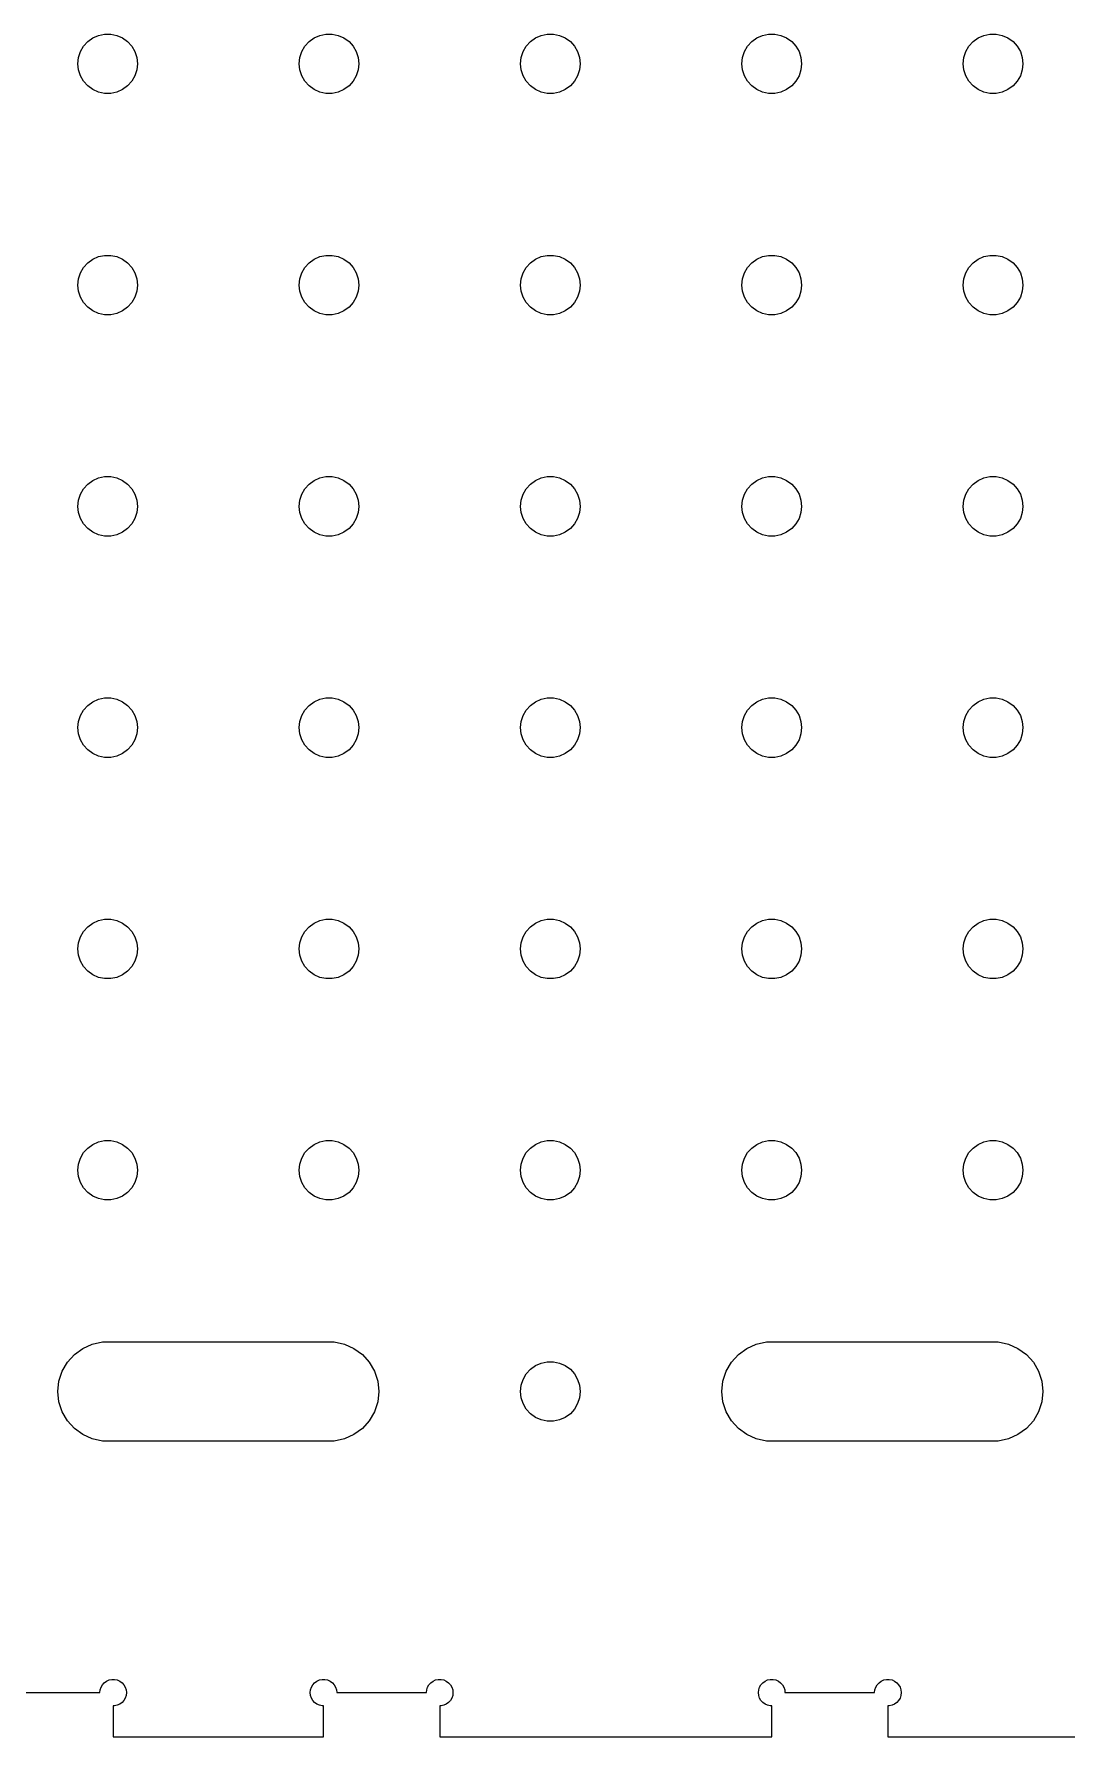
# Model space of a CAD drawing. Header units: metres. Extents: x -10 to 160, y -10 to 160.
# Drawn here: x 66.7 to 113.3, y -5.6 to 71.3 of the extents above; entities that cross this region are included whole.
import ezdxf

# ---------------------------------------------------------------- set-up
doc = ezdxf.new("R2010")
doc.units = ezdxf.units.M

msp = doc.modelspace()

# ---------------------------------------------------------------- linework, layer by layer
for p, q in [((68.9078, 70.7935), (69.0967, 71.0032)), ((69.0967, 71.0032), (69.325, 71.1691)), ((69.325, 71.1691), (69.5828, 71.2839)), ((69.5828, 71.2839), (69.8589, 71.3426)), ((69.8589, 71.3426), (70.1411, 71.3426)), ((70.1411, 71.3426), (70.4172, 71.2839)), ((70.4172, 71.2839), (70.675, 71.1691)), ((70.675, 71.1691), (70.9033, 71.0032)), ((70.9033, 71.0032), (71.0922, 70.7935)), ((78.9078, 70.7935), (79.0967, 71.0032)), ((79.0967, 71.0032), (79.325, 71.1691)), ((79.325, 71.1691), (79.5828, 71.2839)), ((79.5828, 71.2839), (79.8589, 71.3426)), ((79.8589, 71.3426), (80.1411, 71.3426)), ((80.1411, 71.3426), (80.4172, 71.2839)), ((80.4172, 71.2839), (80.675, 71.1691)), ((80.675, 71.1691), (80.9033, 71.0032)), ((80.9033, 71.0032), (81.0922, 70.7935)), ((88.9078, 70.7935), (89.0967, 71.0032)), ((89.0967, 71.0032), (89.325, 71.1691)), ((89.325, 71.1691), (89.5828, 71.2839)), ((89.5828, 71.2839), (89.8589, 71.3426)), ((89.8589, 71.3426), (90.1411, 71.3426)), ((90.1411, 71.3426), (90.4172, 71.2839)), ((90.4172, 71.2839), (90.675, 71.1691)), ((90.675, 71.1691), (90.9033, 71.0032)), ((90.9033, 71.0032), (91.0922, 70.7935)), ((98.9078, 70.7935), (99.0967, 71.0032)), ((99.0967, 71.0032), (99.325, 71.1691)), ((99.325, 71.1691), (99.5828, 71.2839)), ((99.5828, 71.2839), (99.8589, 71.3426)), ((99.8589, 71.3426), (100.141, 71.3426)), ((100.141, 71.3426), (100.417, 71.2839)), ((100.417, 71.2839), (100.675, 71.1691)), ((100.675, 71.1691), (100.903, 71.0032)), ((100.903, 71.0032), (101.092, 70.7935)), ((108.908, 70.7935), (109.097, 71.0032)), ((109.097, 71.0032), (109.325, 71.1691)), ((109.325, 71.1691), (109.583, 71.2839)), ((109.583, 71.2839), (109.859, 71.3426)), ((109.859, 71.3426), (110.141, 71.3426)), ((110.141, 71.3426), (110.417, 71.2839)), ((110.417, 71.2839), (110.675, 71.1691)), ((110.675, 71.1691), (110.903, 71.0032)), ((110.903, 71.0032), (111.092, 70.7935)), ((68.65, 70), (68.6795, 70.2807)), ((68.6795, 70.2807), (68.7667, 70.5491)), ((68.7667, 70.5491), (68.9078, 70.7935)), ((71.0922, 70.7935), (71.2333, 70.5491)), ((71.2333, 70.5491), (71.3205, 70.2807)), ((71.3205, 70.2807), (71.35, 70)), ((78.65, 70), (78.6795, 70.2807)), ((78.6795, 70.2807), (78.7667, 70.5491)), ((78.7667, 70.5491), (78.9078, 70.7935)), ((81.0922, 70.7935), (81.2333, 70.5491)), ((81.2333, 70.5491), (81.3205, 70.2807)), ((81.3205, 70.2807), (81.35, 70)), ((88.65, 70), (88.6795, 70.2807)), ((88.6795, 70.2807), (88.7667, 70.5491)), ((88.7667, 70.5491), (88.9078, 70.7935)), ((91.0922, 70.7935), (91.2333, 70.5491)), ((91.2333, 70.5491), (91.3205, 70.2807)), ((91.3205, 70.2807), (91.35, 70)), ((98.65, 70), (98.6795, 70.2807)), ((98.6795, 70.2807), (98.7667, 70.5491)), ((98.7667, 70.5491), (98.9078, 70.7935)), ((101.092, 70.7935), (101.233, 70.5491)), ((101.233, 70.5491), (101.32, 70.2807)), ((101.32, 70.2807), (101.35, 70)), ((108.65, 70), (108.679, 70.2807)), ((108.679, 70.2807), (108.767, 70.5491)), ((108.767, 70.5491), (108.908, 70.7935)), ((111.092, 70.7935), (111.233, 70.5491)), ((111.233, 70.5491), (111.32, 70.2807)), ((111.32, 70.2807), (111.35, 70)), ((68.6795, 69.7193), (68.65, 70)), ((68.7667, 69.4509), (68.6795, 69.7193)), ((68.9078, 69.2065), (68.7667, 69.4509)), ((71.2333, 69.4509), (71.0922, 69.2065)), ((71.3205, 69.7193), (71.2333, 69.4509)), ((71.35, 70), (71.3205, 69.7193)), ((78.6795, 69.7193), (78.65, 70)), ((78.7667, 69.4509), (78.6795, 69.7193)), ((78.9078, 69.2065), (78.7667, 69.4509)), ((81.2333, 69.4509), (81.0922, 69.2065)), ((81.3205, 69.7193), (81.2333, 69.4509)), ((81.35, 70), (81.3205, 69.7193)), ((88.6795, 69.7193), (88.65, 70)), ((88.7667, 69.4509), (88.6795, 69.7193)), ((88.9078, 69.2065), (88.7667, 69.4509)), ((91.2333, 69.4509), (91.0922, 69.2065)), ((91.3205, 69.7193), (91.2333, 69.4509)), ((91.35, 70), (91.3205, 69.7193)), ((98.6795, 69.7193), (98.65, 70)), ((98.7667, 69.4509), (98.6795, 69.7193)), ((98.9078, 69.2065), (98.7667, 69.4509)), ((101.233, 69.4509), (101.092, 69.2065)), ((101.32, 69.7193), (101.233, 69.4509)), ((101.35, 70), (101.32, 69.7193)), ((108.679, 69.7193), (108.65, 70)), ((108.767, 69.4509), (108.679, 69.7193)), ((108.908, 69.2065), (108.767, 69.4509)), ((111.233, 69.4509), (111.092, 69.2065)), ((111.32, 69.7193), (111.233, 69.4509)), ((111.35, 70), (111.32, 69.7193)), ((69.0967, 68.9967), (68.9078, 69.2065)), ((69.325, 68.8309), (69.0967, 68.9967)), ((69.5828, 68.7161), (69.325, 68.8309)), ((69.8589, 68.6574), (69.5828, 68.7161)), ((70.1411, 68.6574), (69.8589, 68.6574)), ((70.4172, 68.7161), (70.1411, 68.6574)), ((70.675, 68.8309), (70.4172, 68.7161)), ((70.9033, 68.9967), (70.675, 68.8309)), ((71.0922, 69.2065), (70.9033, 68.9967)), ((79.0967, 68.9967), (78.9078, 69.2065)), ((79.325, 68.8309), (79.0967, 68.9967)), ((79.5828, 68.7161), (79.325, 68.8309)), ((79.8589, 68.6574), (79.5828, 68.7161)), ((80.1411, 68.6574), (79.8589, 68.6574)), ((80.4172, 68.7161), (80.1411, 68.6574)), ((80.675, 68.8309), (80.4172, 68.7161)), ((80.9033, 68.9967), (80.675, 68.8309)), ((81.0922, 69.2065), (80.9033, 68.9967)), ((89.0967, 68.9967), (88.9078, 69.2065)), ((89.325, 68.8309), (89.0967, 68.9967)), ((89.5828, 68.7161), (89.325, 68.8309)), ((89.8589, 68.6574), (89.5828, 68.7161)), ((90.1411, 68.6574), (89.8589, 68.6574)), ((90.4172, 68.7161), (90.1411, 68.6574)), ((90.675, 68.8309), (90.4172, 68.7161)), ((90.9033, 68.9967), (90.675, 68.8309)), ((91.0922, 69.2065), (90.9033, 68.9967)), ((99.0967, 68.9967), (98.9078, 69.2065)), ((99.325, 68.8309), (99.0967, 68.9967)), ((99.5828, 68.7161), (99.325, 68.8309)), ((99.8589, 68.6574), (99.5828, 68.7161)), ((100.141, 68.6574), (99.8589, 68.6574)), ((100.417, 68.7161), (100.141, 68.6574)), ((100.675, 68.8309), (100.417, 68.7161)), ((100.903, 68.9967), (100.675, 68.8309)), ((101.092, 69.2065), (100.903, 68.9967)), ((109.097, 68.9967), (108.908, 69.2065)), ((109.325, 68.8309), (109.097, 68.9967)), ((109.583, 68.7161), (109.325, 68.8309)), ((109.859, 68.6574), (109.583, 68.7161)), ((110.141, 68.6574), (109.859, 68.6574)), ((110.417, 68.7161), (110.141, 68.6574)), ((110.675, 68.8309), (110.417, 68.7161)), ((110.903, 68.9967), (110.675, 68.8309)), ((111.092, 69.2065), (110.903, 68.9967)), ((68.7667, 60.5491), (68.9078, 60.7935)), ((68.9078, 60.7935), (69.0967, 61.0032)), ((69.0967, 61.0032), (69.325, 61.1691)), ((69.325, 61.1691), (69.5828, 61.2839)), ((69.5828, 61.2839), (69.8589, 61.3426)), ((69.8589, 61.3426), (70.1411, 61.3426)), ((70.1411, 61.3426), (70.4172, 61.2839)), ((70.4172, 61.2839), (70.675, 61.1691)), ((70.675, 61.1691), (70.9033, 61.0032)), ((70.9033, 61.0032), (71.0922, 60.7935)), ((71.0922, 60.7935), (71.2333, 60.5491)), ((78.7667, 60.5491), (78.9078, 60.7935)), ((78.9078, 60.7935), (79.0967, 61.0032)), ((79.0967, 61.0032), (79.325, 61.1691)), ((79.325, 61.1691), (79.5828, 61.2839)), ((79.5828, 61.2839), (79.8589, 61.3426)), ((79.8589, 61.3426), (80.1411, 61.3426)), ((80.1411, 61.3426), (80.4172, 61.2839)), ((80.4172, 61.2839), (80.675, 61.1691)), ((80.675, 61.1691), (80.9033, 61.0032)), ((80.9033, 61.0032), (81.0922, 60.7935)), ((81.0922, 60.7935), (81.2333, 60.5491)), ((88.7667, 60.5491), (88.9078, 60.7935)), ((88.9078, 60.7935), (89.0967, 61.0032)), ((89.0967, 61.0032), (89.325, 61.1691)), ((89.325, 61.1691), (89.5828, 61.2839)), ((89.5828, 61.2839), (89.8589, 61.3426)), ((89.8589, 61.3426), (90.1411, 61.3426)), ((90.1411, 61.3426), (90.4172, 61.2839)), ((90.4172, 61.2839), (90.675, 61.1691)), ((90.675, 61.1691), (90.9033, 61.0032)), ((90.9033, 61.0032), (91.0922, 60.7935)), ((91.0922, 60.7935), (91.2333, 60.5491)), ((98.7667, 60.5491), (98.9078, 60.7935)), ((98.9078, 60.7935), (99.0967, 61.0032)), ((99.0967, 61.0032), (99.325, 61.1691)), ((99.325, 61.1691), (99.5828, 61.2839)), ((99.5828, 61.2839), (99.8589, 61.3426)), ((99.8589, 61.3426), (100.141, 61.3426)), ((100.141, 61.3426), (100.417, 61.2839)), ((100.417, 61.2839), (100.675, 61.1691)), ((100.675, 61.1691), (100.903, 61.0032)), ((100.903, 61.0032), (101.092, 60.7935)), ((101.092, 60.7935), (101.233, 60.5491)), ((108.767, 60.5491), (108.908, 60.7935)), ((108.908, 60.7935), (109.097, 61.0032)), ((109.097, 61.0032), (109.325, 61.1691)), ((109.325, 61.1691), (109.583, 61.2839)), ((109.583, 61.2839), (109.859, 61.3426)), ((109.859, 61.3426), (110.141, 61.3426)), ((110.141, 61.3426), (110.417, 61.2839)), ((110.417, 61.2839), (110.675, 61.1691)), ((110.675, 61.1691), (110.903, 61.0032)), ((110.903, 61.0032), (111.092, 60.7935)), ((111.092, 60.7935), (111.233, 60.5491)), ((68.65, 60), (68.6795, 60.2807)), ((68.6795, 60.2807), (68.7667, 60.5491)), ((71.2333, 60.5491), (71.3205, 60.2807)), ((71.3205, 60.2807), (71.35, 60)), ((78.65, 60), (78.6795, 60.2807)), ((78.6795, 60.2807), (78.7667, 60.5491)), ((81.2333, 60.5491), (81.3205, 60.2807)), ((81.3205, 60.2807), (81.35, 60)), ((88.65, 60), (88.6795, 60.2807)), ((88.6795, 60.2807), (88.7667, 60.5491)), ((91.2333, 60.5491), (91.3205, 60.2807)), ((91.3205, 60.2807), (91.35, 60)), ((98.65, 60), (98.6795, 60.2807)), ((98.6795, 60.2807), (98.7667, 60.5491)), ((101.233, 60.5491), (101.32, 60.2807)), ((101.32, 60.2807), (101.35, 60)), ((108.65, 60), (108.679, 60.2807)), ((108.679, 60.2807), (108.767, 60.5491)), ((111.233, 60.5491), (111.32, 60.2807)), ((111.32, 60.2807), (111.35, 60)), ((68.6795, 59.7193), (68.65, 60)), ((68.7667, 59.4509), (68.6795, 59.7193)), ((68.9078, 59.2065), (68.7667, 59.4509)), ((71.2333, 59.4509), (71.0922, 59.2065)), ((71.3205, 59.7193), (71.2333, 59.4509)), ((71.35, 60), (71.3205, 59.7193)), ((78.6795, 59.7193), (78.65, 60)), ((78.7667, 59.4509), (78.6795, 59.7193)), ((78.9078, 59.2065), (78.7667, 59.4509)), ((81.2333, 59.4509), (81.0922, 59.2065)), ((81.3205, 59.7193), (81.2333, 59.4509)), ((81.35, 60), (81.3205, 59.7193)), ((88.6795, 59.7193), (88.65, 60)), ((88.7667, 59.4509), (88.6795, 59.7193)), ((88.9078, 59.2065), (88.7667, 59.4509)), ((91.2333, 59.4509), (91.0922, 59.2065)), ((91.3205, 59.7193), (91.2333, 59.4509)), ((91.35, 60), (91.3205, 59.7193)), ((98.6795, 59.7193), (98.65, 60)), ((98.7667, 59.4509), (98.6795, 59.7193)), ((98.9078, 59.2065), (98.7667, 59.4509)), ((101.233, 59.4509), (101.092, 59.2065)), ((101.32, 59.7193), (101.233, 59.4509)), ((101.35, 60), (101.32, 59.7193)), ((108.679, 59.7193), (108.65, 60)), ((108.767, 59.4509), (108.679, 59.7193)), ((108.908, 59.2065), (108.767, 59.4509)), ((111.233, 59.4509), (111.092, 59.2065)), ((111.32, 59.7193), (111.233, 59.4509)), ((111.35, 60), (111.32, 59.7193)), ((69.0967, 58.9967), (68.9078, 59.2065)), ((69.325, 58.8309), (69.0967, 58.9967)), ((69.5828, 58.7161), (69.325, 58.8309)), ((69.8589, 58.6574), (69.5828, 58.7161)), ((70.1411, 58.6574), (69.8589, 58.6574)), ((70.4172, 58.7161), (70.1411, 58.6574)), ((70.675, 58.8309), (70.4172, 58.7161)), ((70.9033, 58.9967), (70.675, 58.8309)), ((71.0922, 59.2065), (70.9033, 58.9967)), ((79.0967, 58.9967), (78.9078, 59.2065)), ((79.325, 58.8309), (79.0967, 58.9967)), ((79.5828, 58.7161), (79.325, 58.8309)), ((79.8589, 58.6574), (79.5828, 58.7161)), ((80.1411, 58.6574), (79.8589, 58.6574)), ((80.4172, 58.7161), (80.1411, 58.6574)), ((80.675, 58.8309), (80.4172, 58.7161)), ((80.9033, 58.9967), (80.675, 58.8309)), ((81.0922, 59.2065), (80.9033, 58.9967)), ((89.0967, 58.9967), (88.9078, 59.2065)), ((89.325, 58.8309), (89.0967, 58.9967)), ((89.5828, 58.7161), (89.325, 58.8309)), ((89.8589, 58.6574), (89.5828, 58.7161)), ((90.1411, 58.6574), (89.8589, 58.6574)), ((90.4172, 58.7161), (90.1411, 58.6574)), ((90.675, 58.8309), (90.4172, 58.7161)), ((90.9033, 58.9967), (90.675, 58.8309)), ((91.0922, 59.2065), (90.9033, 58.9967)), ((99.0967, 58.9967), (98.9078, 59.2065)), ((99.325, 58.8309), (99.0967, 58.9967)), ((99.5828, 58.7161), (99.325, 58.8309)), ((99.8589, 58.6574), (99.5828, 58.7161)), ((100.141, 58.6574), (99.8589, 58.6574)), ((100.417, 58.7161), (100.141, 58.6574)), ((100.675, 58.8309), (100.417, 58.7161)), ((100.903, 58.9967), (100.675, 58.8309)), ((101.092, 59.2065), (100.903, 58.9967)), ((109.097, 58.9967), (108.908, 59.2065)), ((109.325, 58.8309), (109.097, 58.9967)), ((109.583, 58.7161), (109.325, 58.8309)), ((109.859, 58.6574), (109.583, 58.7161)), ((110.141, 58.6574), (109.859, 58.6574)), ((110.417, 58.7161), (110.141, 58.6574)), ((110.675, 58.8309), (110.417, 58.7161)), ((110.903, 58.9967), (110.675, 58.8309)), ((111.092, 59.2065), (110.903, 58.9967)), ((68.7667, 50.5491), (68.9078, 50.7935)), ((68.9078, 50.7935), (69.0967, 51.0032)), ((69.0967, 51.0032), (69.325, 51.1691)), ((69.325, 51.1691), (69.5828, 51.2839)), ((69.5828, 51.2839), (69.8589, 51.3426)), ((69.8589, 51.3426), (70.1411, 51.3426)), ((70.1411, 51.3426), (70.4172, 51.2839)), ((70.4172, 51.2839), (70.675, 51.1691)), ((70.675, 51.1691), (70.9033, 51.0032)), ((70.9033, 51.0032), (71.0922, 50.7935)), ((71.0922, 50.7935), (71.2333, 50.5491)), ((78.7667, 50.5491), (78.9078, 50.7935)), ((78.9078, 50.7935), (79.0967, 51.0032)), ((79.0967, 51.0032), (79.325, 51.1691)), ((79.325, 51.1691), (79.5828, 51.2839)), ((79.5828, 51.2839), (79.8589, 51.3426)), ((79.8589, 51.3426), (80.1411, 51.3426)), ((80.1411, 51.3426), (80.4172, 51.2839)), ((80.4172, 51.2839), (80.675, 51.1691)), ((80.675, 51.1691), (80.9033, 51.0032)), ((80.9033, 51.0032), (81.0922, 50.7935)), ((81.0922, 50.7935), (81.2333, 50.5491)), ((88.7667, 50.5491), (88.9078, 50.7935)), ((88.9078, 50.7935), (89.0967, 51.0032)), ((89.0967, 51.0032), (89.325, 51.1691)), ((89.325, 51.1691), (89.5828, 51.2839)), ((89.5828, 51.2839), (89.8589, 51.3426)), ((89.8589, 51.3426), (90.1411, 51.3426)), ((90.1411, 51.3426), (90.4172, 51.2839)), ((90.4172, 51.2839), (90.675, 51.1691)), ((90.675, 51.1691), (90.9033, 51.0032)), ((90.9033, 51.0032), (91.0922, 50.7935)), ((91.0922, 50.7935), (91.2333, 50.5491)), ((98.7667, 50.5491), (98.9078, 50.7935)), ((98.9078, 50.7935), (99.0967, 51.0032)), ((99.0967, 51.0032), (99.325, 51.1691)), ((99.325, 51.1691), (99.5828, 51.2839)), ((99.5828, 51.2839), (99.8589, 51.3426)), ((99.8589, 51.3426), (100.141, 51.3426)), ((100.141, 51.3426), (100.417, 51.2839)), ((100.417, 51.2839), (100.675, 51.1691)), ((100.675, 51.1691), (100.903, 51.0032)), ((100.903, 51.0032), (101.092, 50.7935)), ((101.092, 50.7935), (101.233, 50.5491)), ((108.767, 50.5491), (108.908, 50.7935)), ((108.908, 50.7935), (109.097, 51.0032)), ((109.097, 51.0032), (109.325, 51.1691)), ((109.325, 51.1691), (109.583, 51.2839)), ((109.583, 51.2839), (109.859, 51.3426)), ((109.859, 51.3426), (110.141, 51.3426)), ((110.141, 51.3426), (110.417, 51.2839)), ((110.417, 51.2839), (110.675, 51.1691)), ((110.675, 51.1691), (110.903, 51.0032)), ((110.903, 51.0032), (111.092, 50.7935)), ((111.092, 50.7935), (111.233, 50.5491)), ((68.65, 50), (68.6795, 50.2807)), ((68.6795, 50.2807), (68.7667, 50.5491)), ((71.2333, 50.5491), (71.3205, 50.2807)), ((71.3205, 50.2807), (71.35, 50)), ((78.65, 50), (78.6795, 50.2807)), ((78.6795, 50.2807), (78.7667, 50.5491)), ((81.2333, 50.5491), (81.3205, 50.2807)), ((81.3205, 50.2807), (81.35, 50)), ((88.65, 50), (88.6795, 50.2807)), ((88.6795, 50.2807), (88.7667, 50.5491)), ((91.2333, 50.5491), (91.3205, 50.2807)), ((91.3205, 50.2807), (91.35, 50)), ((98.65, 50), (98.6795, 50.2807)), ((98.6795, 50.2807), (98.7667, 50.5491)), ((101.233, 50.5491), (101.32, 50.2807)), ((101.32, 50.2807), (101.35, 50)), ((108.65, 50), (108.679, 50.2807)), ((108.679, 50.2807), (108.767, 50.5491)), ((111.233, 50.5491), (111.32, 50.2807)), ((111.32, 50.2807), (111.35, 50)), ((68.6795, 49.7193), (68.65, 50)), ((68.7667, 49.4509), (68.6795, 49.7193)), ((68.9078, 49.2065), (68.7667, 49.4509)), ((71.2333, 49.4509), (71.0922, 49.2065)), ((71.3205, 49.7193), (71.2333, 49.4509)), ((71.35, 50), (71.3205, 49.7193)), ((78.6795, 49.7193), (78.65, 50)), ((78.7667, 49.4509), (78.6795, 49.7193)), ((78.9078, 49.2065), (78.7667, 49.4509)), ((81.2333, 49.4509), (81.0922, 49.2065)), ((81.3205, 49.7193), (81.2333, 49.4509)), ((81.35, 50), (81.3205, 49.7193)), ((88.6795, 49.7193), (88.65, 50)), ((88.7667, 49.4509), (88.6795, 49.7193)), ((88.9078, 49.2065), (88.7667, 49.4509)), ((91.2333, 49.4509), (91.0922, 49.2065)), ((91.3205, 49.7193), (91.2333, 49.4509)), ((91.35, 50), (91.3205, 49.7193)), ((98.6795, 49.7193), (98.65, 50)), ((98.7667, 49.4509), (98.6795, 49.7193)), ((98.9078, 49.2065), (98.7667, 49.4509)), ((101.233, 49.4509), (101.092, 49.2065)), ((101.32, 49.7193), (101.233, 49.4509)), ((101.35, 50), (101.32, 49.7193)), ((108.679, 49.7193), (108.65, 50)), ((108.767, 49.4509), (108.679, 49.7193)), ((108.908, 49.2065), (108.767, 49.4509)), ((111.233, 49.4509), (111.092, 49.2065)), ((111.32, 49.7193), (111.233, 49.4509)), ((111.35, 50), (111.32, 49.7193)), ((69.0967, 48.9967), (68.9078, 49.2065)), ((69.325, 48.8309), (69.0967, 48.9967)), ((69.5828, 48.7161), (69.325, 48.8309)), ((69.8589, 48.6574), (69.5828, 48.7161)), ((70.1411, 48.6574), (69.8589, 48.6574)), ((70.4172, 48.7161), (70.1411, 48.6574)), ((70.675, 48.8309), (70.4172, 48.7161)), ((70.9033, 48.9967), (70.675, 48.8309)), ((71.0922, 49.2065), (70.9033, 48.9967)), ((79.0967, 48.9967), (78.9078, 49.2065)), ((79.325, 48.8309), (79.0967, 48.9967)), ((79.5828, 48.7161), (79.325, 48.8309)), ((79.8589, 48.6574), (79.5828, 48.7161)), ((80.1411, 48.6574), (79.8589, 48.6574)), ((80.4172, 48.7161), (80.1411, 48.6574)), ((80.675, 48.8309), (80.4172, 48.7161)), ((80.9033, 48.9967), (80.675, 48.8309)), ((81.0922, 49.2065), (80.9033, 48.9967)), ((89.0967, 48.9967), (88.9078, 49.2065)), ((89.325, 48.8309), (89.0967, 48.9967)), ((89.5828, 48.7161), (89.325, 48.8309)), ((89.8589, 48.6574), (89.5828, 48.7161)), ((90.1411, 48.6574), (89.8589, 48.6574)), ((90.4172, 48.7161), (90.1411, 48.6574)), ((90.675, 48.8309), (90.4172, 48.7161)), ((90.9033, 48.9967), (90.675, 48.8309)), ((91.0922, 49.2065), (90.9033, 48.9967)), ((99.0967, 48.9967), (98.9078, 49.2065)), ((99.325, 48.8309), (99.0967, 48.9967)), ((99.5828, 48.7161), (99.325, 48.8309)), ((99.8589, 48.6574), (99.5828, 48.7161)), ((100.141, 48.6574), (99.8589, 48.6574)), ((100.417, 48.7161), (100.141, 48.6574)), ((100.675, 48.8309), (100.417, 48.7161)), ((100.903, 48.9967), (100.675, 48.8309)), ((101.092, 49.2065), (100.903, 48.9967)), ((109.097, 48.9967), (108.908, 49.2065)), ((109.325, 48.8309), (109.097, 48.9967)), ((109.583, 48.7161), (109.325, 48.8309)), ((109.859, 48.6574), (109.583, 48.7161)), ((110.141, 48.6574), (109.859, 48.6574)), ((110.417, 48.7161), (110.141, 48.6574)), ((110.675, 48.8309), (110.417, 48.7161)), ((110.903, 48.9967), (110.675, 48.8309)), ((111.092, 49.2065), (110.903, 48.9967)), ((68.7667, 40.5491), (68.9078, 40.7935)), ((68.9078, 40.7935), (69.0967, 41.0032)), ((69.0967, 41.0032), (69.325, 41.1691)), ((69.325, 41.1691), (69.5828, 41.2839)), ((69.5828, 41.2839), (69.8589, 41.3426)), ((69.8589, 41.3426), (70.1411, 41.3426)), ((70.1411, 41.3426), (70.4172, 41.2839)), ((70.4172, 41.2839), (70.675, 41.1691)), ((70.675, 41.1691), (70.9033, 41.0032)), ((70.9033, 41.0032), (71.0922, 40.7935)), ((71.0922, 40.7935), (71.2333, 40.5491)), ((78.7667, 40.5491), (78.9078, 40.7935)), ((78.9078, 40.7935), (79.0967, 41.0032)), ((79.0967, 41.0032), (79.325, 41.1691)), ((79.325, 41.1691), (79.5828, 41.2839)), ((79.5828, 41.2839), (79.8589, 41.3426)), ((79.8589, 41.3426), (80.1411, 41.3426)), ((80.1411, 41.3426), (80.4172, 41.2839)), ((80.4172, 41.2839), (80.675, 41.1691)), ((80.675, 41.1691), (80.9033, 41.0032)), ((80.9033, 41.0032), (81.0922, 40.7935)), ((81.0922, 40.7935), (81.2333, 40.5491)), ((88.7667, 40.5491), (88.9078, 40.7935)), ((88.9078, 40.7935), (89.0967, 41.0032)), ((89.0967, 41.0032), (89.325, 41.1691)), ((89.325, 41.1691), (89.5828, 41.2839)), ((89.5828, 41.2839), (89.8589, 41.3426)), ((89.8589, 41.3426), (90.1411, 41.3426)), ((90.1411, 41.3426), (90.4172, 41.2839)), ((90.4172, 41.2839), (90.675, 41.1691)), ((90.675, 41.1691), (90.9033, 41.0032)), ((90.9033, 41.0032), (91.0922, 40.7935)), ((91.0922, 40.7935), (91.2333, 40.5491)), ((98.7667, 40.5491), (98.9078, 40.7935)), ((98.9078, 40.7935), (99.0967, 41.0032)), ((99.0967, 41.0032), (99.325, 41.1691)), ((99.325, 41.1691), (99.5828, 41.2839)), ((99.5828, 41.2839), (99.8589, 41.3426)), ((99.8589, 41.3426), (100.141, 41.3426)), ((100.141, 41.3426), (100.417, 41.2839)), ((100.417, 41.2839), (100.675, 41.1691)), ((100.675, 41.1691), (100.903, 41.0032)), ((100.903, 41.0032), (101.092, 40.7935)), ((101.092, 40.7935), (101.233, 40.5491)), ((108.767, 40.5491), (108.908, 40.7935)), ((108.908, 40.7935), (109.097, 41.0032)), ((109.097, 41.0032), (109.325, 41.1691)), ((109.325, 41.1691), (109.583, 41.2839)), ((109.583, 41.2839), (109.859, 41.3426)), ((109.859, 41.3426), (110.141, 41.3426)), ((110.141, 41.3426), (110.417, 41.2839)), ((110.417, 41.2839), (110.675, 41.1691)), ((110.675, 41.1691), (110.903, 41.0032)), ((110.903, 41.0032), (111.092, 40.7935)), ((111.092, 40.7935), (111.233, 40.5491)), ((68.65, 40), (68.6795, 40.2807)), ((68.6795, 40.2807), (68.7667, 40.5491)), ((71.2333, 40.5491), (71.3205, 40.2807)), ((71.3205, 40.2807), (71.35, 40)), ((78.65, 40), (78.6795, 40.2807)), ((78.6795, 40.2807), (78.7667, 40.5491)), ((81.2333, 40.5491), (81.3205, 40.2807)), ((81.3205, 40.2807), (81.35, 40)), ((88.65, 40), (88.6795, 40.2807)), ((88.6795, 40.2807), (88.7667, 40.5491)), ((91.2333, 40.5491), (91.3205, 40.2807)), ((91.3205, 40.2807), (91.35, 40)), ((98.65, 40), (98.6795, 40.2807)), ((98.6795, 40.2807), (98.7667, 40.5491)), ((101.233, 40.5491), (101.32, 40.2807)), ((101.32, 40.2807), (101.35, 40)), ((108.65, 40), (108.679, 40.2807)), ((108.679, 40.2807), (108.767, 40.5491)), ((111.233, 40.5491), (111.32, 40.2807)), ((111.32, 40.2807), (111.35, 40)), ((68.6795, 39.7193), (68.65, 40)), ((68.7667, 39.4509), (68.6795, 39.7193)), ((68.9078, 39.2065), (68.7667, 39.4509)), ((71.2333, 39.4509), (71.0922, 39.2065)), ((71.3205, 39.7193), (71.2333, 39.4509)), ((71.35, 40), (71.3205, 39.7193)), ((78.6795, 39.7193), (78.65, 40)), ((78.7667, 39.4509), (78.6795, 39.7193)), ((78.9078, 39.2065), (78.7667, 39.4509)), ((81.2333, 39.4509), (81.0922, 39.2065)), ((81.3205, 39.7193), (81.2333, 39.4509)), ((81.35, 40), (81.3205, 39.7193)), ((88.6795, 39.7193), (88.65, 40)), ((88.7667, 39.4509), (88.6795, 39.7193)), ((88.9078, 39.2065), (88.7667, 39.4509)), ((91.2333, 39.4509), (91.0922, 39.2065)), ((91.3205, 39.7193), (91.2333, 39.4509)), ((91.35, 40), (91.3205, 39.7193)), ((98.6795, 39.7193), (98.65, 40)), ((98.7667, 39.4509), (98.6795, 39.7193)), ((98.9078, 39.2065), (98.7667, 39.4509)), ((101.233, 39.4509), (101.092, 39.2065)), ((101.32, 39.7193), (101.233, 39.4509)), ((101.35, 40), (101.32, 39.7193)), ((108.679, 39.7193), (108.65, 40)), ((108.767, 39.4509), (108.679, 39.7193)), ((108.908, 39.2065), (108.767, 39.4509)), ((111.233, 39.4509), (111.092, 39.2065)), ((111.32, 39.7193), (111.233, 39.4509)), ((111.35, 40), (111.32, 39.7193)), ((69.0967, 38.9967), (68.9078, 39.2065)), ((69.325, 38.8309), (69.0967, 38.9967)), ((69.5828, 38.7161), (69.325, 38.8309)), ((69.8589, 38.6574), (69.5828, 38.7161)), ((70.1411, 38.6574), (69.8589, 38.6574)), ((70.4172, 38.7161), (70.1411, 38.6574)), ((70.675, 38.8309), (70.4172, 38.7161)), ((70.9033, 38.9967), (70.675, 38.8309)), ((71.0922, 39.2065), (70.9033, 38.9967)), ((79.0967, 38.9967), (78.9078, 39.2065)), ((79.325, 38.8309), (79.0967, 38.9967)), ((79.5828, 38.7161), (79.325, 38.8309)), ((79.8589, 38.6574), (79.5828, 38.7161)), ((80.1411, 38.6574), (79.8589, 38.6574)), ((80.4172, 38.7161), (80.1411, 38.6574)), ((80.675, 38.8309), (80.4172, 38.7161)), ((80.9033, 38.9967), (80.675, 38.8309)), ((81.0922, 39.2065), (80.9033, 38.9967)), ((89.0967, 38.9967), (88.9078, 39.2065)), ((89.325, 38.8309), (89.0967, 38.9967)), ((89.5828, 38.7161), (89.325, 38.8309)), ((89.8589, 38.6574), (89.5828, 38.7161)), ((90.1411, 38.6574), (89.8589, 38.6574)), ((90.4172, 38.7161), (90.1411, 38.6574)), ((90.675, 38.8309), (90.4172, 38.7161)), ((90.9033, 38.9967), (90.675, 38.8309)), ((91.0922, 39.2065), (90.9033, 38.9967)), ((99.0967, 38.9967), (98.9078, 39.2065)), ((99.325, 38.8309), (99.0967, 38.9967)), ((99.5828, 38.7161), (99.325, 38.8309)), ((99.8589, 38.6574), (99.5828, 38.7161)), ((100.141, 38.6574), (99.8589, 38.6574)), ((100.417, 38.7161), (100.141, 38.6574)), ((100.675, 38.8309), (100.417, 38.7161)), ((100.903, 38.9967), (100.675, 38.8309)), ((101.092, 39.2065), (100.903, 38.9967)), ((109.097, 38.9967), (108.908, 39.2065)), ((109.325, 38.8309), (109.097, 38.9967)), ((109.583, 38.7161), (109.325, 38.8309)), ((109.859, 38.6574), (109.583, 38.7161)), ((110.141, 38.6574), (109.859, 38.6574)), ((110.417, 38.7161), (110.141, 38.6574)), ((110.675, 38.8309), (110.417, 38.7161)), ((110.903, 38.9967), (110.675, 38.8309)), ((111.092, 39.2065), (110.903, 38.9967)), ((68.7667, 30.5491), (68.9078, 30.7935)), ((68.9078, 30.7935), (69.0967, 31.0032)), ((69.0967, 31.0032), (69.325, 31.1691)), ((69.325, 31.1691), (69.5828, 31.2839)), ((69.5828, 31.2839), (69.8589, 31.3426)), ((69.8589, 31.3426), (70.1411, 31.3426)), ((70.1411, 31.3426), (70.4172, 31.2839)), ((70.4172, 31.2839), (70.675, 31.1691)), ((70.675, 31.1691), (70.9033, 31.0032)), ((70.9033, 31.0032), (71.0922, 30.7935)), ((71.0922, 30.7935), (71.2333, 30.5491)), ((78.7667, 30.5491), (78.9078, 30.7935)), ((78.9078, 30.7935), (79.0967, 31.0032)), ((79.0967, 31.0032), (79.325, 31.1691)), ((79.325, 31.1691), (79.5828, 31.2839)), ((79.5828, 31.2839), (79.8589, 31.3426)), ((79.8589, 31.3426), (80.1411, 31.3426)), ((80.1411, 31.3426), (80.4172, 31.2839)), ((80.4172, 31.2839), (80.675, 31.1691)), ((80.675, 31.1691), (80.9033, 31.0032)), ((80.9033, 31.0032), (81.0922, 30.7935)), ((81.0922, 30.7935), (81.2333, 30.5491)), ((88.7667, 30.5491), (88.9078, 30.7935)), ((88.9078, 30.7935), (89.0967, 31.0032)), ((89.0967, 31.0032), (89.325, 31.1691)), ((89.325, 31.1691), (89.5828, 31.2839)), ((89.5828, 31.2839), (89.8589, 31.3426)), ((89.8589, 31.3426), (90.1411, 31.3426)), ((90.1411, 31.3426), (90.4172, 31.2839)), ((90.4172, 31.2839), (90.675, 31.1691)), ((90.675, 31.1691), (90.9033, 31.0032)), ((90.9033, 31.0032), (91.0922, 30.7935)), ((91.0922, 30.7935), (91.2333, 30.5491)), ((98.7667, 30.5491), (98.9078, 30.7935)), ((98.9078, 30.7935), (99.0967, 31.0032)), ((99.0967, 31.0032), (99.325, 31.1691)), ((99.325, 31.1691), (99.5828, 31.2839)), ((99.5828, 31.2839), (99.8589, 31.3426)), ((99.8589, 31.3426), (100.141, 31.3426)), ((100.141, 31.3426), (100.417, 31.2839)), ((100.417, 31.2839), (100.675, 31.1691)), ((100.675, 31.1691), (100.903, 31.0032)), ((100.903, 31.0032), (101.092, 30.7935)), ((101.092, 30.7935), (101.233, 30.5491)), ((108.767, 30.5491), (108.908, 30.7935)), ((108.908, 30.7935), (109.097, 31.0032)), ((109.097, 31.0032), (109.325, 31.1691)), ((109.325, 31.1691), (109.583, 31.2839)), ((109.583, 31.2839), (109.859, 31.3426)), ((109.859, 31.3426), (110.141, 31.3426)), ((110.141, 31.3426), (110.417, 31.2839)), ((110.417, 31.2839), (110.675, 31.1691)), ((110.675, 31.1691), (110.903, 31.0032)), ((110.903, 31.0032), (111.092, 30.7935)), ((111.092, 30.7935), (111.233, 30.5491)), ((68.65, 30), (68.6795, 30.2807)), ((68.6795, 30.2807), (68.7667, 30.5491)), ((71.2333, 30.5491), (71.3205, 30.2807)), ((71.3205, 30.2807), (71.35, 30)), ((78.65, 30), (78.6795, 30.2807)), ((78.6795, 30.2807), (78.7667, 30.5491)), ((81.2333, 30.5491), (81.3205, 30.2807)), ((81.3205, 30.2807), (81.35, 30)), ((88.65, 30), (88.6795, 30.2807)), ((88.6795, 30.2807), (88.7667, 30.5491)), ((91.2333, 30.5491), (91.3205, 30.2807)), ((91.3205, 30.2807), (91.35, 30)), ((98.65, 30), (98.6795, 30.2807)), ((98.6795, 30.2807), (98.7667, 30.5491)), ((101.233, 30.5491), (101.32, 30.2807)), ((101.32, 30.2807), (101.35, 30)), ((108.65, 30), (108.679, 30.2807)), ((108.679, 30.2807), (108.767, 30.5491)), ((111.233, 30.5491), (111.32, 30.2807)), ((111.32, 30.2807), (111.35, 30)), ((68.6795, 29.7193), (68.65, 30)), ((68.7667, 29.4509), (68.6795, 29.7193)), ((68.9078, 29.2065), (68.7667, 29.4509)), ((71.2333, 29.4509), (71.0922, 29.2065)), ((71.3205, 29.7193), (71.2333, 29.4509)), ((71.35, 30), (71.3205, 29.7193)), ((78.6795, 29.7193), (78.65, 30)), ((78.7667, 29.4509), (78.6795, 29.7193)), ((78.9078, 29.2065), (78.7667, 29.4509)), ((81.2333, 29.4509), (81.0922, 29.2065)), ((81.3205, 29.7193), (81.2333, 29.4509)), ((81.35, 30), (81.3205, 29.7193)), ((88.6795, 29.7193), (88.65, 30)), ((88.7667, 29.4509), (88.6795, 29.7193)), ((88.9078, 29.2065), (88.7667, 29.4509)), ((91.2333, 29.4509), (91.0922, 29.2065)), ((91.3205, 29.7193), (91.2333, 29.4509)), ((91.35, 30), (91.3205, 29.7193)), ((98.6795, 29.7193), (98.65, 30)), ((98.7667, 29.4509), (98.6795, 29.7193)), ((98.9078, 29.2065), (98.7667, 29.4509)), ((101.233, 29.4509), (101.092, 29.2065)), ((101.32, 29.7193), (101.233, 29.4509)), ((101.35, 30), (101.32, 29.7193)), ((108.679, 29.7193), (108.65, 30)), ((108.767, 29.4509), (108.679, 29.7193)), ((108.908, 29.2065), (108.767, 29.4509)), ((111.233, 29.4509), (111.092, 29.2065)), ((111.32, 29.7193), (111.233, 29.4509)), ((111.35, 30), (111.32, 29.7193)), ((69.0967, 28.9967), (68.9078, 29.2065)), ((69.325, 28.8309), (69.0967, 28.9967)), ((69.5828, 28.7161), (69.325, 28.8309)), ((69.8589, 28.6574), (69.5828, 28.7161)), ((70.1411, 28.6574), (69.8589, 28.6574)), ((70.4172, 28.7161), (70.1411, 28.6574)), ((70.675, 28.8309), (70.4172, 28.7161)), ((70.9033, 28.9967), (70.675, 28.8309)), ((71.0922, 29.2065), (70.9033, 28.9967)), ((79.0967, 28.9967), (78.9078, 29.2065)), ((79.325, 28.8309), (79.0967, 28.9967)), ((79.5828, 28.7161), (79.325, 28.8309)), ((79.8589, 28.6574), (79.5828, 28.7161)), ((80.1411, 28.6574), (79.8589, 28.6574)), ((80.4172, 28.7161), (80.1411, 28.6574)), ((80.675, 28.8309), (80.4172, 28.7161)), ((80.9033, 28.9967), (80.675, 28.8309)), ((81.0922, 29.2065), (80.9033, 28.9967)), ((89.0967, 28.9967), (88.9078, 29.2065)), ((89.325, 28.8309), (89.0967, 28.9967)), ((89.5828, 28.7161), (89.325, 28.8309)), ((89.8589, 28.6574), (89.5828, 28.7161)), ((90.1411, 28.6574), (89.8589, 28.6574)), ((90.4172, 28.7161), (90.1411, 28.6574)), ((90.675, 28.8309), (90.4172, 28.7161)), ((90.9033, 28.9967), (90.675, 28.8309)), ((91.0922, 29.2065), (90.9033, 28.9967)), ((99.0967, 28.9967), (98.9078, 29.2065)), ((99.325, 28.8309), (99.0967, 28.9967)), ((99.5828, 28.7161), (99.325, 28.8309)), ((99.8589, 28.6574), (99.5828, 28.7161)), ((100.141, 28.6574), (99.8589, 28.6574)), ((100.417, 28.7161), (100.141, 28.6574)), ((100.675, 28.8309), (100.417, 28.7161)), ((100.903, 28.9967), (100.675, 28.8309)), ((101.092, 29.2065), (100.903, 28.9967)), ((109.097, 28.9967), (108.908, 29.2065)), ((109.325, 28.8309), (109.097, 28.9967)), ((109.583, 28.7161), (109.325, 28.8309)), ((109.859, 28.6574), (109.583, 28.7161)), ((110.141, 28.6574), (109.859, 28.6574)), ((110.417, 28.7161), (110.141, 28.6574)), ((110.675, 28.8309), (110.417, 28.7161)), ((110.903, 28.9967), (110.675, 28.8309)), ((111.092, 29.2065), (110.903, 28.9967)), ((68.7667, 20.5491), (68.9078, 20.7935)), ((68.9078, 20.7935), (69.0967, 21.0032)), ((69.0967, 21.0032), (69.325, 21.1691)), ((69.325, 21.1691), (69.5828, 21.2839)), ((69.5828, 21.2839), (69.8589, 21.3426)), ((69.8589, 21.3426), (70.1411, 21.3426)), ((70.1411, 21.3426), (70.4172, 21.2839)), ((70.4172, 21.2839), (70.675, 21.1691)), ((70.675, 21.1691), (70.9033, 21.0032)), ((70.9033, 21.0032), (71.0922, 20.7935)), ((71.0922, 20.7935), (71.2333, 20.5491)), ((78.7667, 20.5491), (78.9078, 20.7935)), ((78.9078, 20.7935), (79.0967, 21.0032)), ((79.0967, 21.0032), (79.325, 21.1691)), ((79.325, 21.1691), (79.5828, 21.2839)), ((79.5828, 21.2839), (79.8589, 21.3426)), ((79.8589, 21.3426), (80.1411, 21.3426)), ((80.1411, 21.3426), (80.4172, 21.2839)), ((80.4172, 21.2839), (80.675, 21.1691)), ((80.675, 21.1691), (80.9033, 21.0032)), ((80.9033, 21.0032), (81.0922, 20.7935)), ((81.0922, 20.7935), (81.2333, 20.5491)), ((88.7667, 20.5491), (88.9078, 20.7935)), ((88.9078, 20.7935), (89.0967, 21.0032)), ((89.0967, 21.0032), (89.325, 21.1691)), ((89.325, 21.1691), (89.5828, 21.2839)), ((89.5828, 21.2839), (89.8589, 21.3426)), ((89.8589, 21.3426), (90.1411, 21.3426)), ((90.1411, 21.3426), (90.4172, 21.2839)), ((90.4172, 21.2839), (90.675, 21.1691)), ((90.675, 21.1691), (90.9033, 21.0032)), ((90.9033, 21.0032), (91.0922, 20.7935)), ((91.0922, 20.7935), (91.2333, 20.5491)), ((98.7667, 20.5491), (98.9078, 20.7935)), ((98.9078, 20.7935), (99.0967, 21.0032)), ((99.0967, 21.0032), (99.325, 21.1691)), ((99.325, 21.1691), (99.5828, 21.2839)), ((99.5828, 21.2839), (99.8589, 21.3426)), ((99.8589, 21.3426), (100.141, 21.3426)), ((100.141, 21.3426), (100.417, 21.2839)), ((100.417, 21.2839), (100.675, 21.1691)), ((100.675, 21.1691), (100.903, 21.0032)), ((100.903, 21.0032), (101.092, 20.7935)), ((101.092, 20.7935), (101.233, 20.5491)), ((108.767, 20.5491), (108.908, 20.7935)), ((108.908, 20.7935), (109.097, 21.0032)), ((109.097, 21.0032), (109.325, 21.1691)), ((109.325, 21.1691), (109.583, 21.2839)), ((109.583, 21.2839), (109.859, 21.3426)), ((109.859, 21.3426), (110.141, 21.3426)), ((110.141, 21.3426), (110.417, 21.2839)), ((110.417, 21.2839), (110.675, 21.1691)), ((110.675, 21.1691), (110.903, 21.0032)), ((110.903, 21.0032), (111.092, 20.7935)), ((111.092, 20.7935), (111.233, 20.5491)), ((68.65, 20), (68.6795, 20.2807)), ((68.6795, 20.2807), (68.7667, 20.5491)), ((71.2333, 20.5491), (71.3205, 20.2807)), ((71.3205, 20.2807), (71.35, 20)), ((78.65, 20), (78.6795, 20.2807)), ((78.6795, 20.2807), (78.7667, 20.5491)), ((81.2333, 20.5491), (81.3205, 20.2807)), ((81.3205, 20.2807), (81.35, 20)), ((88.65, 20), (88.6795, 20.2807)), ((88.6795, 20.2807), (88.7667, 20.5491)), ((91.2333, 20.5491), (91.3205, 20.2807)), ((91.3205, 20.2807), (91.35, 20)), ((98.65, 20), (98.6795, 20.2807)), ((98.6795, 20.2807), (98.7667, 20.5491)), ((101.233, 20.5491), (101.32, 20.2807)), ((101.32, 20.2807), (101.35, 20)), ((108.65, 20), (108.679, 20.2807)), ((108.679, 20.2807), (108.767, 20.5491)), ((111.233, 20.5491), (111.32, 20.2807)), ((111.32, 20.2807), (111.35, 20)), ((68.6795, 19.7193), (68.65, 20)), ((68.7667, 19.4509), (68.6795, 19.7193)), ((68.9078, 19.2065), (68.7667, 19.4509)), ((71.2333, 19.4509), (71.0922, 19.2065)), ((71.3205, 19.7193), (71.2333, 19.4509)), ((71.35, 20), (71.3205, 19.7193)), ((78.6795, 19.7193), (78.65, 20)), ((78.7667, 19.4509), (78.6795, 19.7193)), ((78.9078, 19.2065), (78.7667, 19.4509)), ((81.2333, 19.4509), (81.0922, 19.2065)), ((81.3205, 19.7193), (81.2333, 19.4509)), ((81.35, 20), (81.3205, 19.7193)), ((88.6795, 19.7193), (88.65, 20)), ((88.7667, 19.4509), (88.6795, 19.7193)), ((88.9078, 19.2065), (88.7667, 19.4509)), ((91.2333, 19.4509), (91.0922, 19.2065)), ((91.3205, 19.7193), (91.2333, 19.4509)), ((91.35, 20), (91.3205, 19.7193)), ((98.6795, 19.7193), (98.65, 20)), ((98.7667, 19.4509), (98.6795, 19.7193)), ((98.9078, 19.2065), (98.7667, 19.4509)), ((101.233, 19.4509), (101.092, 19.2065)), ((101.32, 19.7193), (101.233, 19.4509)), ((101.35, 20), (101.32, 19.7193)), ((108.679, 19.7193), (108.65, 20)), ((108.767, 19.4509), (108.679, 19.7193)), ((108.908, 19.2065), (108.767, 19.4509)), ((111.233, 19.4509), (111.092, 19.2065)), ((111.32, 19.7193), (111.233, 19.4509)), ((111.35, 20), (111.32, 19.7193)), ((69.0967, 18.9967), (68.9078, 19.2065)), ((69.325, 18.8309), (69.0967, 18.9967)), ((69.5828, 18.7161), (69.325, 18.8309)), ((69.8589, 18.6574), (69.5828, 18.7161)), ((70.1411, 18.6574), (69.8589, 18.6574)), ((70.4172, 18.7161), (70.1411, 18.6574)), ((70.675, 18.8309), (70.4172, 18.7161)), ((70.9033, 18.9967), (70.675, 18.8309)), ((71.0922, 19.2065), (70.9033, 18.9967)), ((79.0967, 18.9967), (78.9078, 19.2065)), ((79.325, 18.8309), (79.0967, 18.9967)), ((79.5828, 18.7161), (79.325, 18.8309)), ((79.8589, 18.6574), (79.5828, 18.7161)), ((80.1411, 18.6574), (79.8589, 18.6574)), ((80.4172, 18.7161), (80.1411, 18.6574)), ((80.675, 18.8309), (80.4172, 18.7161)), ((80.9033, 18.9967), (80.675, 18.8309)), ((81.0922, 19.2065), (80.9033, 18.9967)), ((89.0967, 18.9967), (88.9078, 19.2065)), ((89.325, 18.8309), (89.0967, 18.9967)), ((89.5828, 18.7161), (89.325, 18.8309)), ((89.8589, 18.6574), (89.5828, 18.7161)), ((90.1411, 18.6574), (89.8589, 18.6574)), ((90.4172, 18.7161), (90.1411, 18.6574)), ((90.675, 18.8309), (90.4172, 18.7161)), ((90.9033, 18.9967), (90.675, 18.8309)), ((91.0922, 19.2065), (90.9033, 18.9967)), ((99.0967, 18.9967), (98.9078, 19.2065)), ((99.325, 18.8309), (99.0967, 18.9967)), ((99.5828, 18.7161), (99.325, 18.8309)), ((99.8589, 18.6574), (99.5828, 18.7161)), ((100.141, 18.6574), (99.8589, 18.6574)), ((100.417, 18.7161), (100.141, 18.6574)), ((100.675, 18.8309), (100.417, 18.7161)), ((100.903, 18.9967), (100.675, 18.8309)), ((101.092, 19.2065), (100.903, 18.9967)), ((109.097, 18.9967), (108.908, 19.2065)), ((109.325, 18.8309), (109.097, 18.9967)), ((109.583, 18.7161), (109.325, 18.8309)), ((109.859, 18.6574), (109.583, 18.7161)), ((110.141, 18.6574), (109.859, 18.6574)), ((110.417, 18.7161), (110.141, 18.6574)), ((110.675, 18.8309), (110.417, 18.7161)), ((110.903, 18.9967), (110.675, 18.8309)), ((111.092, 19.2065), (110.903, 18.9967)), ((68.1797, 11.3225), (68.4944, 11.6721)), ((68.4944, 11.6721), (68.875, 11.9485)), ((68.875, 11.9485), (69.3047, 12.1399)), ((69.3047, 12.1399), (69.7648, 12.2377)), ((69.7648, 12.2377), (80.2352, 12.2377)), ((80.2352, 12.2377), (80.6953, 12.1399)), ((80.6953, 12.1399), (81.125, 11.9485)), ((81.125, 11.9485), (81.5055, 11.6721)), ((81.5055, 11.6721), (81.8203, 11.3225)), ((98.1797, 11.3225), (98.4944, 11.6721)), ((98.4944, 11.6721), (98.875, 11.9485)), ((98.875, 11.9485), (99.3047, 12.1399)), ((99.3047, 12.1399), (99.7648, 12.2377)), ((99.7648, 12.2377), (110.235, 12.2377)), ((110.235, 12.2377), (110.695, 12.1399)), ((110.695, 12.1399), (111.125, 11.9485)), ((111.125, 11.9485), (111.506, 11.6721)), ((111.506, 11.6721), (111.82, 11.3225)), ((67.7992, 10.4678), (67.9445, 10.9151)), ((67.9445, 10.9151), (68.1797, 11.3225)), ((81.8203, 11.3225), (82.0555, 10.9151)), ((82.0555, 10.9151), (82.2008, 10.4678)), ((88.7667, 10.5491), (88.9078, 10.7935)), ((88.9078, 10.7935), (89.0967, 11.0032)), ((89.0967, 11.0032), (89.325, 11.1691)), ((89.325, 11.1691), (89.5828, 11.2839)), ((89.5828, 11.2839), (89.8589, 11.3426)), ((89.8589, 11.3426), (90.1411, 11.3426)), ((90.1411, 11.3426), (90.4172, 11.2839)), ((90.4172, 11.2839), (90.675, 11.1691)), ((90.675, 11.1691), (90.9033, 11.0032)), ((90.9033, 11.0032), (91.0922, 10.7935)), ((91.0922, 10.7935), (91.2333, 10.5491)), ((97.7992, 10.4678), (97.9445, 10.9151)), ((97.9445, 10.9151), (98.1797, 11.3225)), ((111.82, 11.3225), (112.055, 10.9151)), ((112.055, 10.9151), (112.201, 10.4678)), ((67.75, 10), (67.7992, 10.4678)), ((82.2008, 10.4678), (82.25, 10)), ((88.65, 10), (88.6795, 10.2807)), ((88.6795, 10.2807), (88.7667, 10.5491)), ((91.2333, 10.5491), (91.3205, 10.2807)), ((91.3205, 10.2807), (91.35, 10)), ((97.75, 10), (97.7992, 10.4678)), ((112.201, 10.4678), (112.25, 10)), ((67.7992, 9.5322), (67.75, 10)), ((67.9445, 9.08484), (67.7992, 9.5322)), ((82.2008, 9.5322), (82.0555, 9.08484)), ((82.25, 10), (82.2008, 9.5322)), ((88.6795, 9.71933), (88.65, 10)), ((88.7667, 9.45091), (88.6795, 9.71933)), ((88.9078, 9.2065), (88.7667, 9.45091)), ((91.2333, 9.45091), (91.0922, 9.2065)), ((91.3205, 9.71933), (91.2333, 9.45091)), ((91.35, 10), (91.3205, 9.71933)), ((97.7992, 9.5322), (97.75, 10)), ((97.9445, 9.08484), (97.7992, 9.5322)), ((112.201, 9.5322), (112.055, 9.08484)), ((112.25, 10), (112.201, 9.5322)), ((68.1797, 8.67747), (67.9445, 9.08484)), ((68.4944, 8.32791), (68.1797, 8.67747)), ((81.8203, 8.67747), (81.5055, 8.32791)), ((82.0555, 9.08484), (81.8203, 8.67747)), ((89.0967, 8.99677), (88.9078, 9.2065)), ((89.325, 8.83087), (89.0967, 8.99677)), ((89.5828, 8.71608), (89.325, 8.83087)), ((89.8589, 8.65741), (89.5828, 8.71608)), ((90.1411, 8.65741), (89.8589, 8.65741)), ((90.4172, 8.71608), (90.1411, 8.65741)), ((90.675, 8.83087), (90.4172, 8.71608)), ((90.9033, 8.99677), (90.675, 8.83087)), ((91.0922, 9.2065), (90.9033, 8.99677)), ((98.1797, 8.67747), (97.9445, 9.08484)), ((98.4944, 8.32791), (98.1797, 8.67747)), ((111.82, 8.67747), (111.506, 8.32791)), ((112.055, 9.08484), (111.82, 8.67747)), ((68.875, 8.05144), (68.4944, 8.32791)), ((69.3047, 7.86012), (68.875, 8.05144)), ((69.7648, 7.76231), (69.3047, 7.86012)), ((80.2352, 7.76231), (69.7648, 7.76231)), ((80.6953, 7.86012), (80.2352, 7.76231)), ((81.125, 8.05144), (80.6953, 7.86012)), ((81.5055, 8.32791), (81.125, 8.05144)), ((98.875, 8.05144), (98.4944, 8.32791)), ((99.3047, 7.86012), (98.875, 8.05144)), ((99.7648, 7.76231), (99.3047, 7.86012)), ((110.235, 7.76231), (99.7648, 7.76231)), ((110.695, 7.86012), (110.235, 7.76231)), ((111.125, 8.05144), (110.695, 7.86012)), ((111.506, 8.32791), (111.125, 8.05144)), ((69.95, -3.08699), (70.0646, -3.03596)), ((70.0646, -3.03596), (70.1873, -3.00989)), ((70.1873, -3.00989), (70.3127, -3.00989)), ((70.3127, -3.00989), (70.4354, -3.03596)), ((70.4354, -3.03596), (70.55, -3.08699)), ((79.45, -3.08699), (79.5646, -3.03596)), ((79.5646, -3.03596), (79.6873, -3.00989)), ((79.6873, -3.00989), (79.8127, -3.00989)), ((79.8127, -3.00989), (79.9354, -3.03596)), ((79.9354, -3.03596), (80.05, -3.08699)), ((84.7, -3.08699), (84.8146, -3.03596)), ((84.8146, -3.03596), (84.9373, -3.00989)), ((84.9373, -3.00989), (85.0627, -3.00989)), ((85.0627, -3.00989), (85.1854, -3.03596)), ((85.1854, -3.03596), (85.3, -3.08699)), ((99.7, -3.08699), (99.8146, -3.03596)), ((99.8146, -3.03596), (99.9373, -3.00989)), ((99.9373, -3.00989), (100.063, -3.00989)), ((100.063, -3.00989), (100.185, -3.03596)), ((100.185, -3.03596), (100.3, -3.08699)), ((104.95, -3.08699), (105.065, -3.03596)), ((105.065, -3.03596), (105.187, -3.00989)), ((105.187, -3.00989), (105.313, -3.00989)), ((105.313, -3.00989), (105.435, -3.03596)), ((105.435, -3.03596), (105.55, -3.08699)), ((65.6, -3.6066), (69.65, -3.6066)), ((69.65, -3.6066), (69.6631, -3.48186)), ((69.6631, -3.48186), (69.7019, -3.36256)), ((69.7019, -3.36256), (69.7646, -3.25394)), ((69.7646, -3.25394), (69.8485, -3.16072)), ((69.8485, -3.16072), (69.95, -3.08699)), ((70.55, -3.08699), (70.6515, -3.16072)), ((70.6515, -3.16072), (70.7354, -3.25394)), ((70.7354, -3.25394), (70.7981, -3.36256)), ((70.7981, -3.36256), (70.8369, -3.48186)), ((70.8369, -3.73135), (70.7981, -3.85065)), ((70.8369, -3.48186), (70.85, -3.6066)), ((70.85, -3.6066), (70.8369, -3.73135)), ((79.15, -3.6066), (79.1631, -3.48186)), ((79.1631, -3.73135), (79.15, -3.6066)), ((79.1631, -3.48186), (79.2019, -3.36256)), ((79.2019, -3.85065), (79.1631, -3.73135)), ((79.2019, -3.36256), (79.2646, -3.25394)), ((79.2646, -3.25394), (79.3485, -3.16072)), ((79.3485, -3.16072), (79.45, -3.08699)), ((80.05, -3.08699), (80.1515, -3.16072)), ((80.1515, -3.16072), (80.2354, -3.25394)), ((80.2354, -3.25394), (80.2981, -3.36256)), ((80.2981, -3.36256), (80.3369, -3.48186)), ((80.3369, -3.48186), (80.35, -3.6066)), ((80.35, -3.6066), (84.4, -3.6066)), ((84.4, -3.6066), (84.4131, -3.48186)), ((84.4131, -3.48186), (84.4519, -3.36256)), ((84.4519, -3.36256), (84.5146, -3.25394)), ((84.5146, -3.25394), (84.5985, -3.16072)), ((84.5985, -3.16072), (84.7, -3.08699)), ((85.3, -3.08699), (85.4015, -3.16072)), ((85.4015, -3.16072), (85.4854, -3.25394)), ((85.4854, -3.25394), (85.5481, -3.36256)), ((85.5481, -3.36256), (85.5869, -3.48186)), ((85.5869, -3.73135), (85.5481, -3.85065)), ((85.5869, -3.48186), (85.6, -3.6066)), ((85.6, -3.6066), (85.5869, -3.73135)), ((99.4, -3.6066), (99.4131, -3.48186)), ((99.4131, -3.73135), (99.4, -3.6066)), ((99.4131, -3.48186), (99.4519, -3.36256)), ((99.4519, -3.85065), (99.4131, -3.73135)), ((99.4519, -3.36256), (99.5146, -3.25394)), ((99.5146, -3.25394), (99.5985, -3.16072)), ((99.5985, -3.16072), (99.7, -3.08699)), ((100.3, -3.08699), (100.401, -3.16072)), ((100.401, -3.16072), (100.485, -3.25394)), ((100.485, -3.25394), (100.548, -3.36256)), ((100.548, -3.36256), (100.587, -3.48186)), ((100.587, -3.48186), (100.6, -3.6066)), ((100.6, -3.6066), (104.65, -3.6066)), ((104.65, -3.6066), (104.663, -3.48186)), ((104.663, -3.48186), (104.702, -3.36256)), ((104.702, -3.36256), (104.765, -3.25394)), ((104.765, -3.25394), (104.849, -3.16072)), ((104.849, -3.16072), (104.95, -3.08699)), ((105.55, -3.08699), (105.651, -3.16072)), ((105.651, -3.16072), (105.735, -3.25394)), ((105.735, -3.25394), (105.798, -3.36256)), ((105.798, -3.36256), (105.837, -3.48186)), ((105.837, -3.73135), (105.798, -3.85065)), ((105.837, -3.48186), (105.85, -3.6066)), ((105.85, -3.6066), (105.837, -3.73135)), ((70.3127, -4.20332), (70.25, -4.20332)), ((70.25, -4.20332), (70.25, -5.60963)), ((70.4354, -4.17725), (70.3127, -4.20332)), ((70.55, -4.12622), (70.4354, -4.17725)), ((70.6515, -4.05249), (70.55, -4.12622)), ((70.7354, -3.95927), (70.6515, -4.05249)), ((70.7981, -3.85065), (70.7354, -3.95927)), ((79.2646, -3.95927), (79.2019, -3.85065)), ((79.3485, -4.05249), (79.2646, -3.95927)), ((79.45, -4.12622), (79.3485, -4.05249)), ((79.5646, -4.17725), (79.45, -4.12622)), ((79.6873, -4.20332), (79.5646, -4.17725)), ((79.75, -4.20332), (79.6873, -4.20332)), ((79.75, -5.60963), (79.75, -4.20332)), ((85.0627, -4.20332), (85, -4.20332)), ((85, -4.20332), (85, -5.60963)), ((85.1854, -4.17725), (85.0627, -4.20332)), ((85.3, -4.12622), (85.1854, -4.17725)), ((85.4015, -4.05249), (85.3, -4.12622)), ((85.4854, -3.95927), (85.4015, -4.05249)), ((85.5481, -3.85065), (85.4854, -3.95927)), ((99.5146, -3.95927), (99.4519, -3.85065)), ((99.5985, -4.05249), (99.5146, -3.95927)), ((99.7, -4.12622), (99.5985, -4.05249)), ((99.8146, -4.17725), (99.7, -4.12622)), ((99.9373, -4.20332), (99.8146, -4.17725)), ((100, -4.20332), (99.9373, -4.20332)), ((100, -5.60963), (100, -4.20332)), ((105.313, -4.20332), (105.25, -4.20332)), ((105.25, -4.20332), (105.25, -5.60963)), ((105.435, -4.17725), (105.313, -4.20332)), ((105.55, -4.12622), (105.435, -4.17725)), ((105.651, -4.05249), (105.55, -4.12622)), ((105.735, -3.95927), (105.651, -4.05249)), ((105.798, -3.85065), (105.735, -3.95927)), ((70.25, -5.60963), (79.75, -5.60963)), ((85, -5.60963), (100, -5.60963)), ((105.25, -5.60963), (135, -5.60963))]:
    msp.add_line(p, q)

doc.saveas('drawing.dxf')
